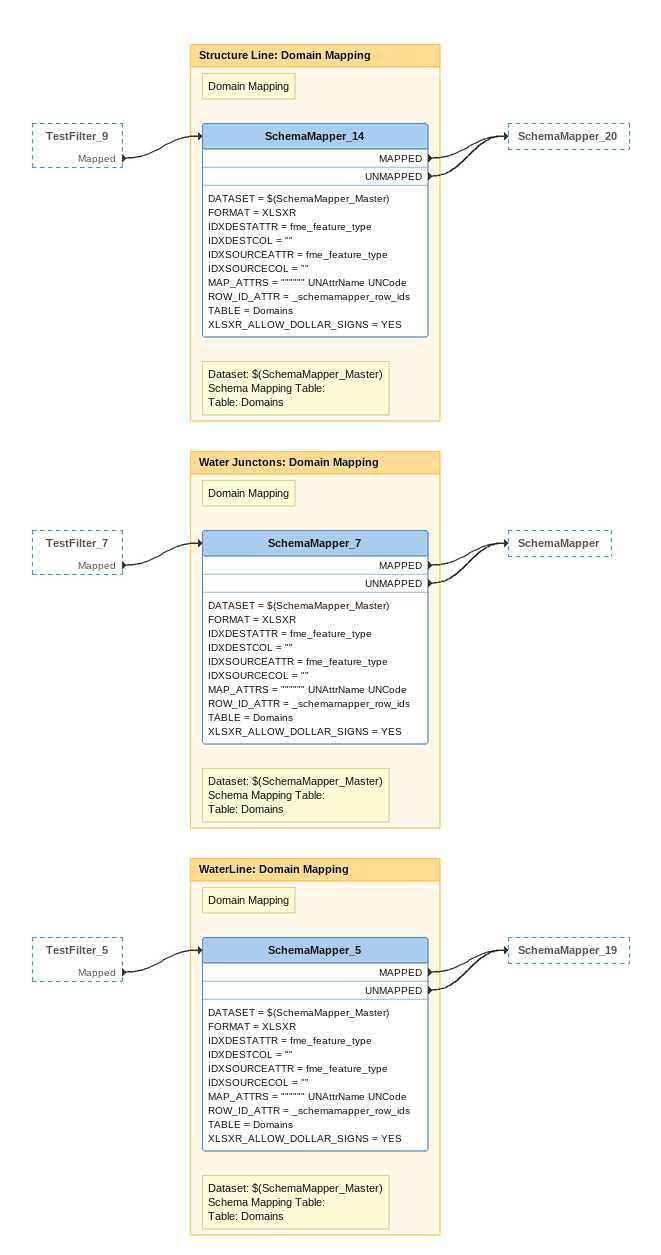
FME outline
TestFilter_9 [outside]
    Mapped -> SchemaMapper_14
TestFilter_7 [outside]
    Mapped -> SchemaMapper_7
TestFilter_5 [outside]
    Mapped -> SchemaMapper_5

Bookmark: Water Junctons: Domain Mapping
Note: Domain Mapping
Note: Dataset: $(SchemaMapper_Master) / Schema Mapping Table: / Table: Domains
SchemaMapper_7
    DATASET = $(SchemaMapper_Master)
    FORMAT = XLSXR
    IDXDESTATTR = fme_feature_type
    IDXDESTCOL = ""
    IDXSOURCEATTR = fme_feature_type
    IDXSOURCECOL = ""
    MAP_ATTRS = """""" UNAttrName UNCode
    ROW_ID_ATTR = _schemamapper_row_ids
    TABLE = Domains
    XLSXR_ALLOW_DOLLAR_SIGNS = YES
    MAPPED -> SchemaMapper
    UNMAPPED -> SchemaMapper

Bookmark: WaterLine: Domain Mapping
Note: Domain Mapping
Note: Dataset: $(SchemaMapper_Master) / Schema Mapping Table: / Table: Domains
SchemaMapper_5
    DATASET = $(SchemaMapper_Master)
    FORMAT = XLSXR
    IDXDESTATTR = fme_feature_type
    IDXDESTCOL = ""
    IDXSOURCEATTR = fme_feature_type
    IDXSOURCECOL = ""
    MAP_ATTRS = """""" UNAttrName UNCode
    ROW_ID_ATTR = _schemamapper_row_ids
    TABLE = Domains
    XLSXR_ALLOW_DOLLAR_SIGNS = YES
    MAPPED -> SchemaMapper_19
    UNMAPPED -> SchemaMapper_19

Bookmark: Structure Line: Domain Mapping
Note: Domain Mapping
Note: Dataset: $(SchemaMapper_Master) / Schema Mapping Table: / Table: Domains
SchemaMapper_14
    DATASET = $(SchemaMapper_Master)
    FORMAT = XLSXR
    IDXDESTATTR = fme_feature_type
    IDXDESTCOL = ""
    IDXSOURCEATTR = fme_feature_type
    IDXSOURCECOL = ""
    MAP_ATTRS = """""" UNAttrName UNCode
    ROW_ID_ATTR = _schemamapper_row_ids
    TABLE = Domains
    XLSXR_ALLOW_DOLLAR_SIGNS = YES
    MAPPED -> SchemaMapper_20
    UNMAPPED -> SchemaMapper_20
